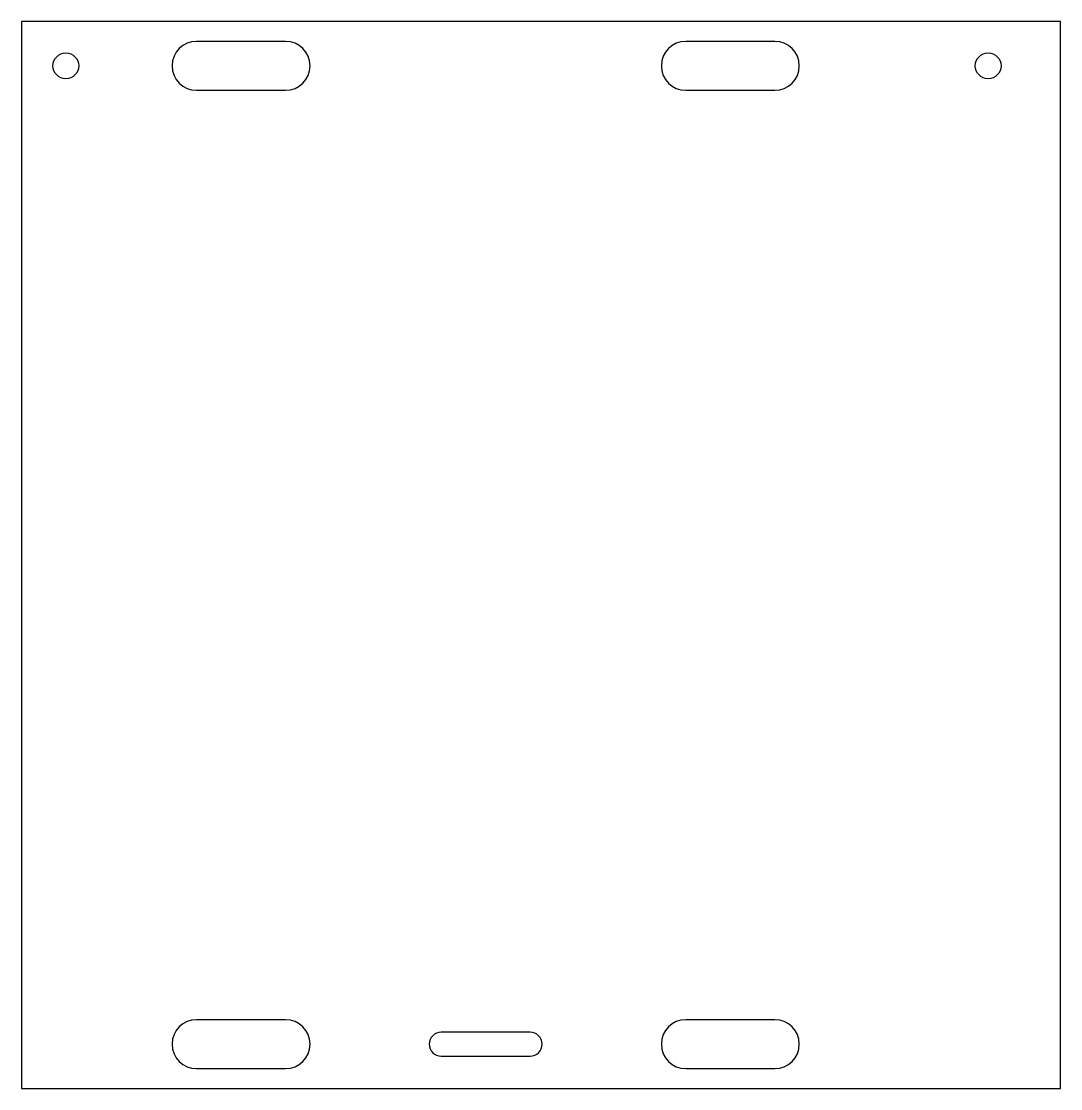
# Model space of a CAD drawing. Header units: millimetres. Extents: x 0 to 297, y 0 to 305.
import ezdxf

# ---------------------------------------------------------------- set-up
doc = ezdxf.new("R2010")
doc.units = ezdxf.units.MM
doc.layers.add('Sketch080', color=7, linetype='CONTINUOUS')

msp = doc.modelspace()

# ---------------------------------------------------------------- linework, layer by layer
at = {"layer": 'Sketch080'}
for p, q in [((296.761, 304.8), (0, 304.8)), ((0, 304.8), (0, 0)), ((296.761, 0), (296.761, 304.8)), ((75.438, 299.085), (50.038, 299.085)), ((215.138, 299.085), (189.738, 299.085)), ((50.038, 285.115), (75.438, 285.115)), ((189.738, 285.115), (215.138, 285.115)), ((75.438, 19.685), (50.038, 19.685)), ((215.138, 19.685), (189.738, 19.685)), ((145.288, 16.129), (119.888, 16.129)), ((119.888, 9.271), (145.288, 9.271)), ((50.038, 5.715), (75.438, 5.715)), ((189.738, 5.715), (215.138, 5.715)), ((0, 0), (296.761, 0))]:
    msp.add_line(p, q, dxfattribs=at)
for centre in [(12.7, 292.1), (276.06, 292.1)]:
    msp.add_circle(centre, 3.683, dxfattribs=at)
for centre, radius, start, end in [((50.038, 292.1), 6.985, 90, -90), ((75.438, 292.1), 6.985, -90, 90), ((189.738, 292.1), 6.985, 90, -90), ((215.138, 292.1), 6.985, -90, 90), ((50.038, 12.7), 6.985, 90, -90), ((75.438, 12.7), 6.985, -90, 90), ((189.738, 12.7), 6.985, 90, -90), ((215.138, 12.7), 6.985, -90, 90), ((119.888, 12.7), 3.429, 90, -90), ((145.288, 12.7), 3.429, -90, 90)]:
    msp.add_arc(centre, radius, start, end, dxfattribs=at)

doc.saveas('drawing.dxf')
